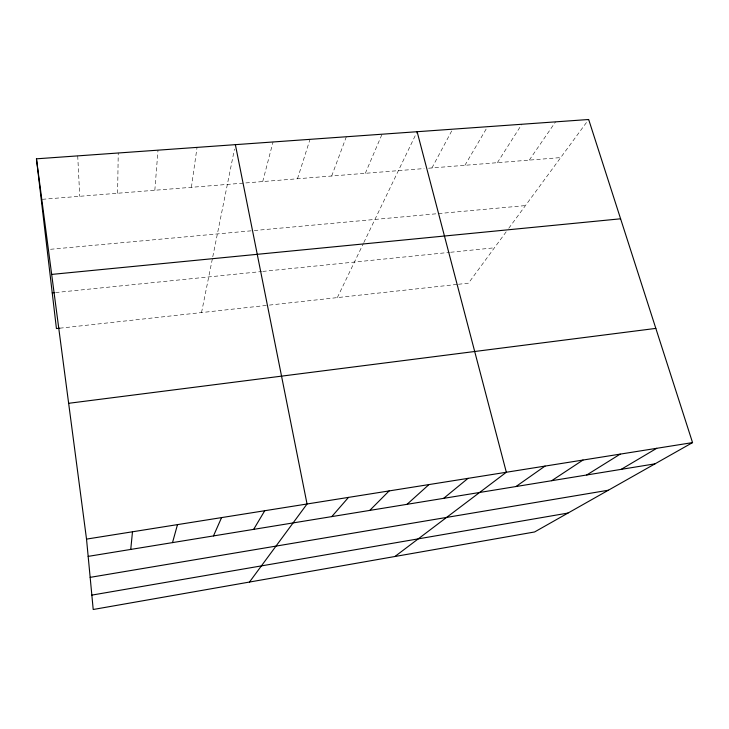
<?xml version="1.0" encoding="UTF-8"?>
<svg xmlns="http://www.w3.org/2000/svg" width="729" height="729" viewBox="0 0 729 729"><rect width="100%" height="100%" fill="white"/><g stroke="black" fill="none" stroke-linecap="round" stroke-linejoin="round"><path stroke-width="0.55" stroke-dasharray="3.65 2.73" d="M117.615 193.249L118.235 152.999M154.83 190.251L158.002 150.165M191.399 187.307L197.04 147.386M201.532 312.577L212.558 257.875M212.777 256.772L234.483 149.071M262.713 181.567L273.029 141.982M297.487 178.769L310.007 139.348M331.677 176.017L346.339 136.76M365.311 173.311L382.042 134.218M337.336 297.605L363.343 243.541M363.835 242.529L417.125 131.712M431.942 167.943L452.645 129.188M464.92 165.292L487.546 126.7M497.369 162.676L521.836 124.258M529.29 160.107L555.544 121.861M506.181 231.804L468.465 283.162L458.468 284.264M508.76 228.295L588.677 119.501M59.751 328.196L268.226 305.223M269.365 305.096L457.356 284.383M55.568 292.548L261.665 271.534M262.759 271.416L449.538 252.371M450.65 252.261L494.444 247.796M50.538 249.282L253.173 230.637M254.275 230.537L525.445 205.587M42.364 199.309L424.114 168.572M428.588 168.217L560.701 157.582M77.721 155.888L79.753 196.292"/><path stroke-width="1.09" d="M130.746 549.429L132.487 531.787M172.509 542.613L177.493 524.625M213.469 535.924L221.57 517.599M253.656 529.363L264.745 510.728M249.482 582.052L307.046 503.994L235.376 144.661M331.777 516.606L348.508 497.388M369.758 510.409L389.14 490.918M407.037 504.322L428.971 484.575M443.651 498.344L468.036 478.352M394.918 556.5L506.336 472.255L417.125 131.712M515.968 486.535L545.046 466.086M551.68 480.703L583 460.045M586.745 474.98L620.215 454.121M621.19 469.358L656.729 448.308M692.55 442.603L534.585 531.97L93.212 609.499L86.523 539.105L36.45 158.822L588.677 119.501L692.55 442.603L86.523 539.105M91.845 595.11L567.991 513.061M90.159 577.359L608.387 490.216M88.163 556.382L655.025 463.835M68.644 403.301L655.836 328.396M59.751 328.196L56.434 328.56L36.45 158.822M52.233 292.885L54.456 292.657M51.668 274.423L620.598 218.8"/></g></svg>
